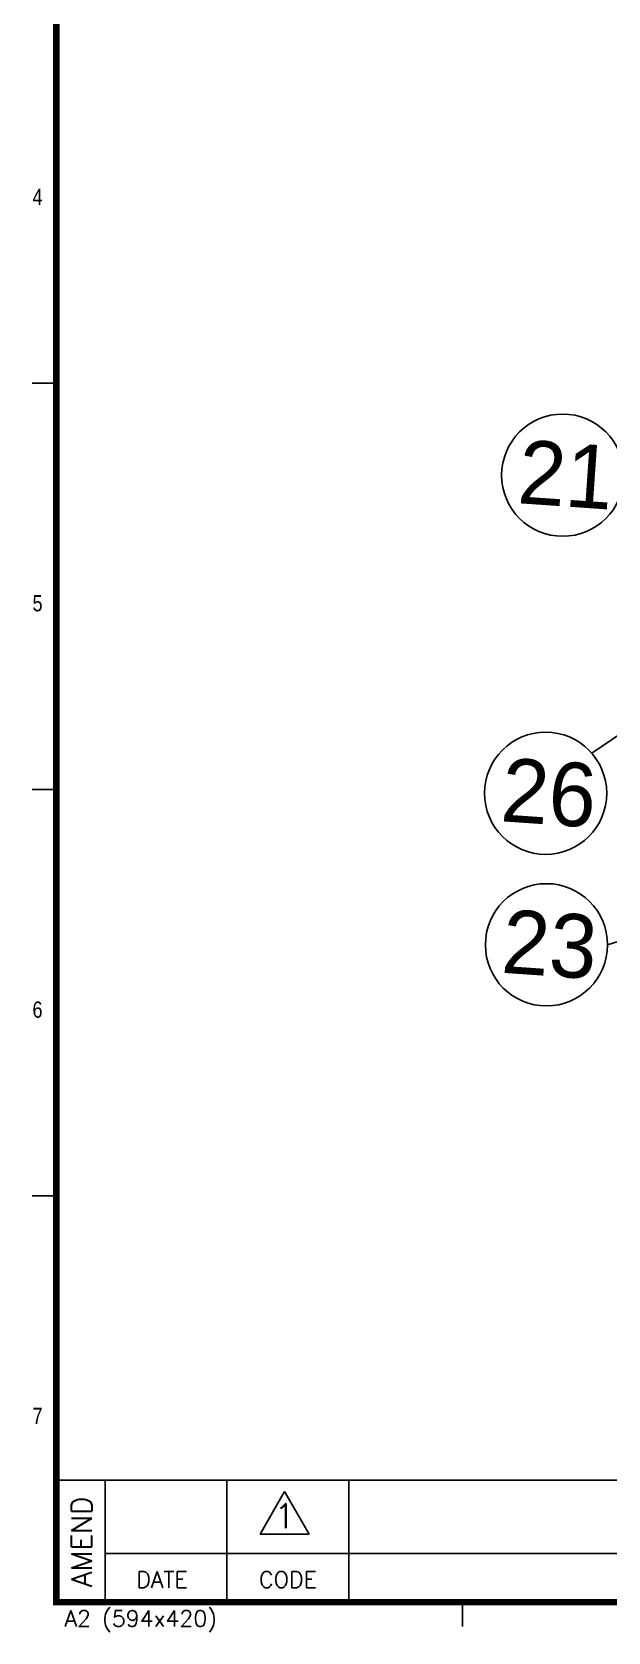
# Model space of a CAD drawing. Extents: x -425 to 6552, y -3049 to 3105.
# Drawn here: x -250.2 to -179.2, y -1937.1 to -1740.2 of the extents above; entities that cross this region are included whole.
import ezdxf
from ezdxf.enums import TextEntityAlignment as Align

# ---------------------------------------------------------------- set-up
doc = ezdxf.new("R2010")
doc.units = 0
doc.layers.get('0').update_dxf_attribs({"linetype": 'CONTINUOUS'})
doc.layers.add('DIM', color=1, linetype='CONTINUOUS')
doc.styles.add('SIM', font='simplex')
doc.styles.get("Standard").update_dxf_attribs({"font": 'gulim.ttc', "width": 0.8, "height": 2})
doc.styles.add('TEXTSTYLE_3', font='GOTHIC.TTF')

msp = doc.modelspace()

# ---------------------------------------------------------------- linework, layer by layer
for p, q in [((-247.15, -1783.39), (-250.15, -1783.39)), ((-247.15, -1833.39), (-250.15, -1833.39)), ((-247.15, -1883.39), (-250.15, -1883.39)), ((-247.15, -1918.39), (-72.15, -1918.39)), ((-241.15, -1918.39), (-241.15, -1933.39)), ((-226.15, -1918.39), (-226.15, -1933.39)), ((-211.15, -1918.39), (-211.15, -1933.39)), ((-219.05, -1919.78), (-222.05, -1925.03)), ((-219.05, -1919.78), (-216.05, -1925.03)), ((-222.05, -1925.03), (-216.05, -1925.03)), ((-72.15, -1927.39), (-241.15, -1927.39)), ((-197.15, -1933.39), (-197.15, -1936.39))]:
    msp.add_line(p, q)
at = {"const_width": 0.8}
msp.add_lwpolyline([(302.85, -1553.39), (-247.15, -1553.39), (-247.15, -1933.39), (302.85, -1933.39)], close=True, dxfattribs=at)
at = {"layer": 'DIM', "color": 1, "linetype": 'CONTINUOUS'}
for p, q in [((-181.24, -1828.92), (-162.31, -1816.02)), ((-179.3, -1852.5), (-141.14, -1840.29))]:
    msp.add_line(p, q, dxfattribs=at)
for centre in [(-184.82, -1794.72), (-186.92, -1833.85), (-186.82, -1852.5)]:
    msp.add_circle(centre, 7.52, dxfattribs=at)

# ---------------------------------------------------------------- texts
at = {"width": 0.85}
for s, p in [('4', (-250.09, -1761.47)), ('5', (-250.09, -1811.47)), ('6', (-250.09, -1861.47)), ('7', (-250.09, -1911.47))]:
    msp.add_text(s, height=2, dxfattribs=at).set_placement(p)
at = {"style": 'SIM'}
msp.add_text('AMEND', height=2.5, rotation=90, dxfattribs=at).set_placement((-242.79, -1925.94), align=Align.CENTER)
for s, height, p in [('1', 3, (-219.05, -1922.78)), ('DATE', 2, (-234.15, -1930.6)), ('CODE', 2, (-218.65, -1930.6))]:
    msp.add_text(s, height=height, dxfattribs=at).set_placement(p, align=Align.MIDDLE)
msp.add_text('A2 (594x420)', height=2, dxfattribs=at).set_placement((-246.15, -1936.39))
at = {"layer": 'DIM', "color": 1, "linetype": 'CONTINUOUS', "char_height": 7.826, "width": 15.7395, "attachment_point": 1, "rotation": 356.0357, "style": 'TEXTSTYLE_3'}
for s, insert in [('21', (-189.95, -1790.35)), ('26', (-192.04, -1829.48)), ('23', (-191.95, -1848.12))]:
    msp.add_mtext(s, dxfattribs=dict(at, insert=insert))

doc.saveas('drawing.dxf')
